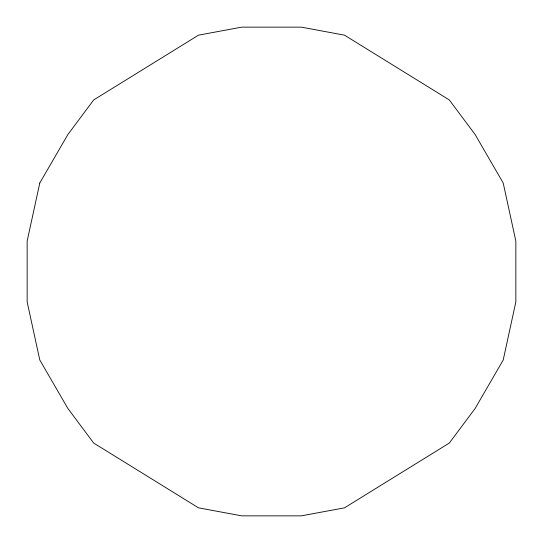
<?xml version="1.0" encoding="UTF-8"?>
<svg xmlns="http://www.w3.org/2000/svg" width="543" height="543" viewBox="0 0 543 543"><rect width="100%" height="100%" fill="white"/><g stroke="black" fill="none" stroke-linecap="round" stroke-linejoin="round"><path stroke-width="0.81" d="M39.795 182.998L27.15 241.099L27.15 301.901L39.795 360.002L67.834 408.411L93.695 443.061L198.5 507.841L241.676 515.85L301.324 515.85L344.5 507.841L449.305 443.061L475.166 408.411L503.205 360.002L515.85 301.901L515.85 241.099L503.205 182.998L475.166 134.589L449.305 99.939L344.5 35.159L301.324 27.15L241.676 27.15L198.5 35.159L93.695 99.939L67.834 134.589L39.795 182.998"/></g></svg>
